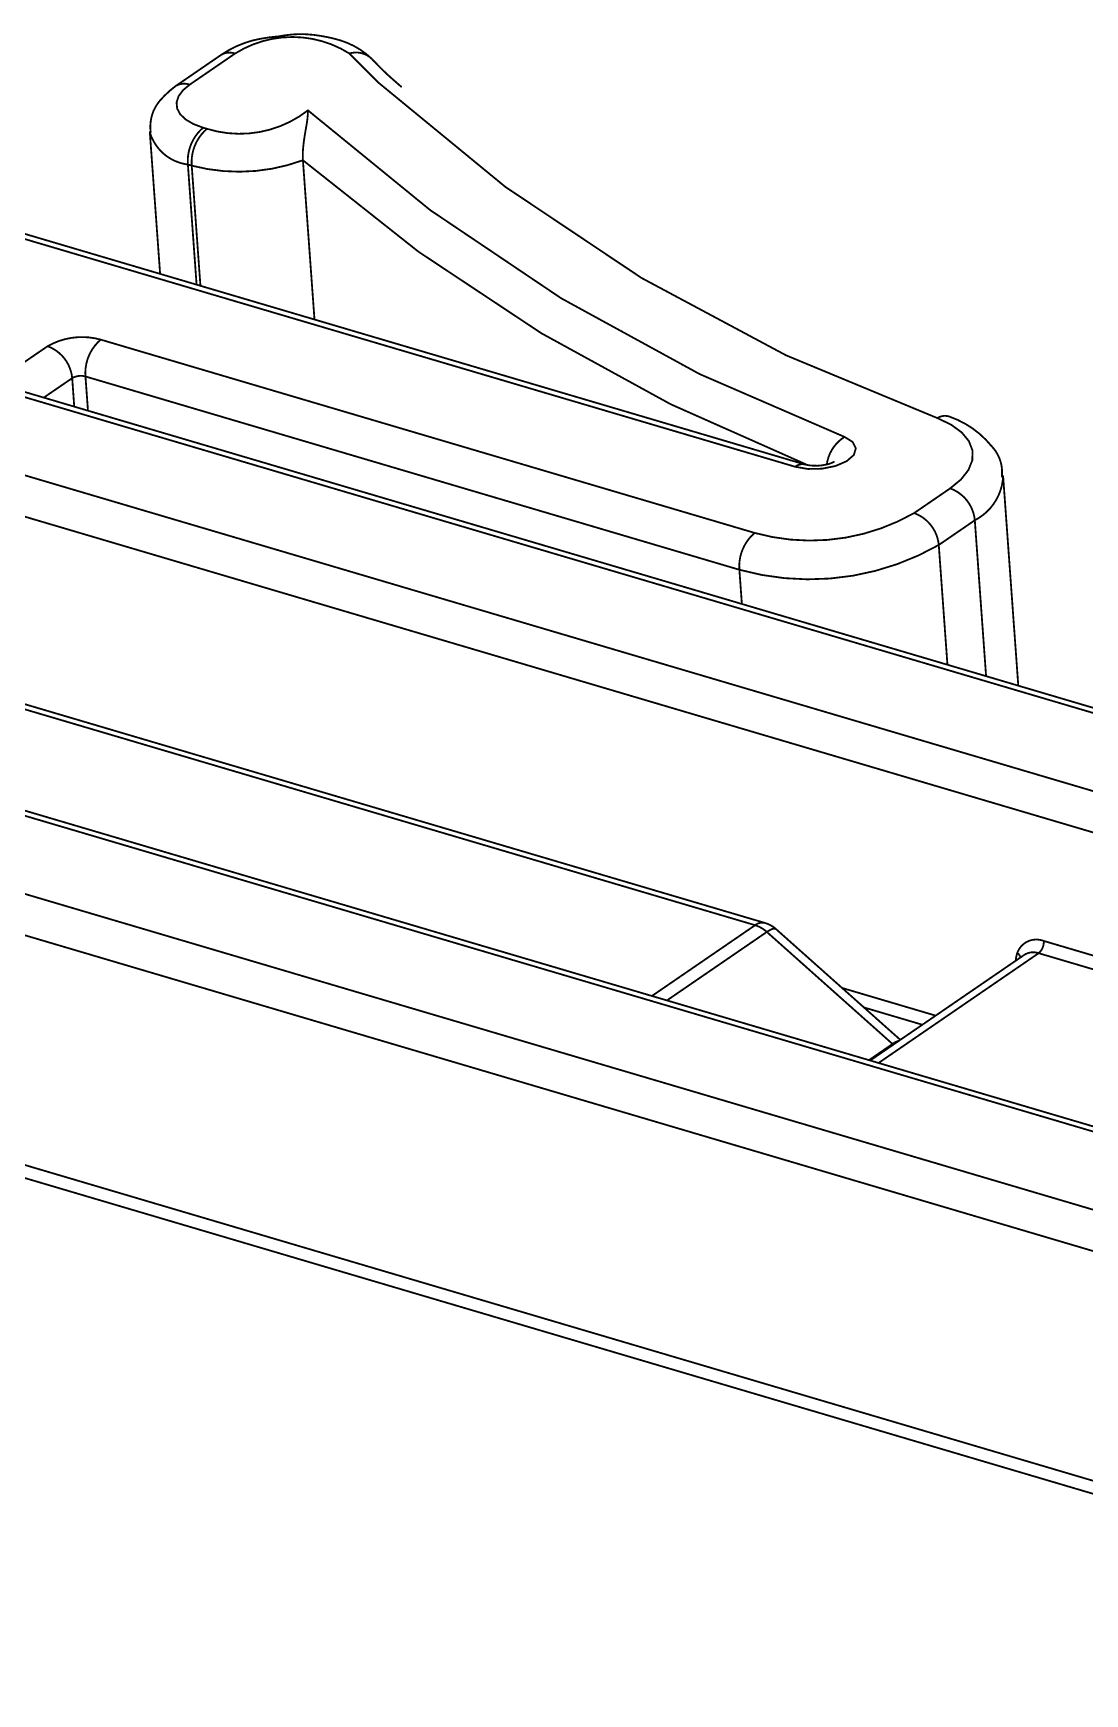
# Model space of a CAD drawing. Header units: inches. Extents: x 0 to 35.2, y -0.7 to 15.9.
# Drawn here: x 33.9239 to 34.214, y 9.4648 to 9.9228 of the extents above; entities that cross this region are included whole.
import ezdxf

# ---------------------------------------------------------------- set-up
doc = ezdxf.new("R2010")
doc.units = ezdxf.units.IN
doc.header["$MEASUREMENT"] = 0
doc.layers.add('Dimensions', color=6, linetype='Continuous')

msp = doc.modelspace()

# ---------------------------------------------------------------- linework, layer by layer
at = {"layer": 'Dimensions'}
for points in [[(33.97565, 9.91677, 0.0005, 0.0005, -0.084559), (33.98448, 9.92083, 0.0005, 0.0005, 0)], [(33.9796, 9.91721, 0.0005, 0.0005, -0.289102), (34.01114, 9.91722, 0.0005, 0.0005, 0)], [(33.98448, 9.92083, 0.0005, 0.0005, -0.039147), (33.9915, 9.92193, 0.0005, 0.0005, 0)], [(33.9915, 9.92193, 0.0005, 0.0005, -0.04268), (33.99742, 9.92257, 0.0005, 0.0005, 0)], [(33.99742, 9.92257, 0.0005, 0.0005, -0.042833), (34.00327, 9.92207, 0.0005, 0.0005, 0)], [(34.00327, 9.92207, 0.0005, 0.0005, -0.033026), (34.0087, 9.92082, 0.0005, 0.0005, 0)], [(34.0087, 9.92082, 0.0005, 0.0005, -0.116462), (34.01733, 9.91573, 0.0005, 0.0005, 0)], [(33.96313, 9.90819, 0.0005, 0.0005, 0), (33.97565, 9.91677, 0.0005, 0.0005, 0)], [(33.96708, 9.90863, 0.0005, 0.0005, 0), (33.9796, 9.91721, 0.0005, 0.0005, 0)], [(33.97565, 9.91677, 0.0005, 0.0005, -0.230521), (33.9796, 9.91721, 0.0005, 0.0005, 0)], [(34.01114, 9.91722, 0.0005, 0.0005, -0.273429), (34.01732, 9.91574, 0.0005, 0.0005, 0)], [(34.01114, 9.91722, 0.0005, 0.0005, 0), (34.01924, 9.9091, 0.0005, 0.0005, 0)], [(34.01733, 9.91573, 0.0005, 0.0005, 0), (34.01882, 9.91417, 0.0005, 0.0005, 0)], [(34.02036, 9.91262, 0.0005, 0.0005, -0.007589), (34.01882, 9.91417, 0.0005, 0.0005, 0)], [(34.02198, 9.91109, 0.0005, 0.0005, -0.008221), (34.02036, 9.91262, 0.0005, 0.0005, 0)], [(33.95873, 9.90406, 0.0005, 0.0005, -0.055451), (33.96313, 9.90819, 0.0005, 0.0005, 0)], [(33.96313, 9.90819, 0.0005, 0.0005, -0.23061), (33.96708, 9.90863, 0.0005, 0.0005, 0)], [(33.964, 9.90542, 0.0005, 0.0005, 0), (33.96522, 9.90708, 0.0005, 0.0005, 0)], [(33.96522, 9.90708, 0.0005, 0.0005, 0), (33.96708, 9.90863, 0.0005, 0.0005, 0)], [(34.17331, 9.81666, 0.0005, 0.0005, -0.098385), (34.01924, 9.9091, 0.0005, 0.0005, 0)], [(34.0254, 9.90808, 0.0005, 0.0005, -0.006296), (34.02198, 9.91109, 0.0005, 0.0005, 0)], [(33.95713, 9.90147, 0.0005, 0.0005, -0.061278), (33.95873, 9.90406, 0.0005, 0.0005, 0)], [(33.96346, 9.90372, 0.0005, 0.0005, 0), (33.964, 9.90542, 0.0005, 0.0005, 0)], [(33.96346, 9.90372, 0.0005, 0.0005, 0), (33.96362, 9.90204, 0.0005, 0.0005, 0)], [(33.95631, 9.89551, 0.0005, 0.0005, -0.130505), (33.95713, 9.90147, 0.0005, 0.0005, 0)], [(33.96362, 9.90204, 0.0005, 0.0005, 0), (33.96448, 9.90044, 0.0005, 0.0005, 0)], [(33.96448, 9.90044, 0.0005, 0.0005, 0), (33.966, 9.899, 0.0005, 0.0005, 0)], [(33.966, 9.899, 0.0005, 0.0005, 0), (33.96813, 9.89776, 0.0005, 0.0005, 0)], [(33.96813, 9.89776, 0.0005, 0.0005, 0), (33.97078, 9.89676, 0.0005, 0.0005, 0)], [(33.99969, 9.90154, 0.0005, 0.0005, -0.245971), (33.97184, 9.89645, 0.0005, 0.0005, 0)], [(33.99969, 9.90154, 0.0005, 0.0005, -0.049229), (33.99929, 9.89744, 0.0005, 0.0005, 0)], [(34.14771, 9.81147, 0.0005, 0.0005, -0.091959), (33.99969, 9.90154, 0.0005, 0.0005, 0)], [(33.96658, 9.8866, 0.0005, 0.0005, -0.298886), (33.95609, 9.89548, 0.0005, 0.0005, 0)], [(33.95609, 9.89546, 0.0005, 0.0005, 0), (33.95892, 9.85644, 0.0005, 0.0005, 0)], [(33.96658, 9.8866, 0.0005, 0.0005, -0.239837), (33.97078, 9.89676, 0.0005, 0.0005, 0)], [(33.96764, 9.88629, 0.0005, 0.0005, -0.239837), (33.97184, 9.89645, 0.0005, 0.0005, 0)], [(33.97078, 9.89676, 0.0005, 0.0005, 0), (33.97184, 9.89645, 0.0005, 0.0005, 0)], [(33.99838, 9.8913, 0.0005, 0.0005, -0.017246), (33.99882, 9.89466, 0.0005, 0.0005, 0)], [(33.99882, 9.89466, 0.0005, 0.0005, 0), (33.99929, 9.89744, 0.0005, 0.0005, 0)], [(33.99831, 9.88778, 0.0005, 0.0005, -0.040623), (33.99838, 9.8913, 0.0005, 0.0005, 0)], [(33.96658, 9.8866, 0.0005, 0.0005, 0), (33.96764, 9.88629, 0.0005, 0.0005, 0)], [(33.96658, 9.8866, 0.0005, 0.0005, 0), (33.96898, 9.85346, 0.0005, 0.0005, 0)], [(33.99831, 9.88778, 0.0005, 0.0005, -0.154011), (33.96764, 9.88629, 0.0005, 0.0005, 0)], [(33.96764, 9.88629, 0.0005, 0.0005, 0), (33.97004, 9.85315, 0.0005, 0.0005, 0)], [(33.99831, 9.88778, 0.0005, 0.0005, 0), (34.0015, 9.84385, 0.0005, 0.0005, 0)], [(34.13694, 9.80396, 0.0005, 0.0005, -0.083988), (33.99831, 9.88778, 0.0005, 0.0005, 0)], [(33.89139, 9.87497, 0.0005, 0.0005, 0), (34.13408, 9.80324, 0.0005, 0.0005, 0)], [(33.89413, 9.87559, 0.0005, 0.0005, 0), (34.13682, 9.80385, 0.0005, 0.0005, 0)], [(33.8725, 9.83837, 0.0005, 0.0005, 0), (34.50087, 9.65263, 0.0005, 0.0005, 0)], [(33.92787, 9.83648, 0.0005, 0.0005, -0.200602), (33.94254, 9.8383, 0.0005, 0.0005, 0)], [(33.93833, 9.82814, 0.0005, 0.0005, -0.239837), (33.94254, 9.8383, 0.0005, 0.0005, 0)], [(33.94254, 9.8383, 0.0005, 0.0005, 0), (34.12291, 9.78499, 0.0005, 0.0005, 0)], [(33.86976, 9.83775, 0.0005, 0.0005, 0), (34.49663, 9.65247, 0.0005, 0.0005, 0)], [(33.91311, 9.82636, 0.0005, 0.0005, 0), (33.92787, 9.83648, 0.0005, 0.0005, 0)], [(33.92787, 9.83648, 0.0005, 0.0005, -0.290623), (33.93467, 9.82768, 0.0005, 0.0005, 0)], [(33.92683, 9.82231, 0.0005, 0.0005, 0), (33.93467, 9.82768, 0.0005, 0.0005, 0)], [(33.93467, 9.82768, 0.0005, 0.0005, -0.200602), (33.93833, 9.82814, 0.0005, 0.0005, 0)], [(33.93467, 9.82768, 0.0005, 0.0005, 0), (33.93523, 9.81982, 0.0005, 0.0005, 0)], [(33.93833, 9.82814, 0.0005, 0.0005, 0), (34.1187, 9.77483, 0.0005, 0.0005, 0)], [(33.93833, 9.82814, 0.0005, 0.0005, 0), (33.93902, 9.81871, 0.0005, 0.0005, 0)], [(33.86248, 9.81835, 0.0005, 0.0005, 0), (34.35301, 9.67336, 0.0005, 0.0005, 0)], [(34.17331, 9.81666, 0.0005, 0.0005, -0.23012), (34.17668, 9.81706, 0.0005, 0.0005, 0)], [(34.17331, 9.81666, 0.0005, 0.0005, 0), (34.17708, 9.81486, 0.0005, 0.0005, 0)], [(34.17668, 9.81706, 0.0005, 0.0005, -0.138751), (34.18824, 9.80895, 0.0005, 0.0005, 0)], [(34.14282, 9.8039, 0.0005, 0.0005, -0.223117), (34.14771, 9.81147, 0.0005, 0.0005, 0)], [(34.14771, 9.81147, 0.0005, 0.0005, 0), (34.14994, 9.81008, 0.0005, 0.0005, 0)], [(34.17708, 9.81486, 0.0005, 0.0005, 0), (34.18001, 9.81272, 0.0005, 0.0005, 0)], [(34.18001, 9.81272, 0.0005, 0.0005, 0), (34.182, 9.81032, 0.0005, 0.0005, 0)], [(33.86457, 9.80633, 0.0005, 0.0005, 0), (34.34481, 9.66438, 0.0005, 0.0005, 0)], [(34.14831, 9.80478, 0.0005, 0.0005, 0), (34.15026, 9.80648, 0.0005, 0.0005, 0)], [(34.14994, 9.81008, 0.0005, 0.0005, 0), (34.15083, 9.80834, 0.0005, 0.0005, 0)], [(34.15026, 9.80648, 0.0005, 0.0005, 0), (34.15083, 9.80834, 0.0005, 0.0005, 0)], [(34.182, 9.81032, 0.0005, 0.0005, 0), (34.183, 9.80773, 0.0005, 0.0005, 0)], [(34.18296, 9.80504, 0.0005, 0.0005, 0), (34.183, 9.80773, 0.0005, 0.0005, 0)], [(34.18824, 9.80895, 0.0005, 0.0005, -0.226122), (34.19109, 9.80053, 0.0005, 0.0005, 0)], [(34.13408, 9.80324, 0.0005, 0.0005, -0.221394), (34.13676, 9.80387, 0.0005, 0.0005, 0)], [(34.13408, 9.80324, 0.0005, 0.0005, 0), (34.1376, 9.80263, 0.0005, 0.0005, 0)], [(34.14257, 9.80382, 0.0005, 0.0005, -0.114335), (34.13682, 9.80385, 0.0005, 0.0005, 0)], [(34.1376, 9.80263, 0.0005, 0.0005, 0), (34.1415, 9.8027, 0.0005, 0.0005, 0)], [(34.1415, 9.8027, 0.0005, 0.0005, 0), (34.14525, 9.80346, 0.0005, 0.0005, 0)], [(34.14476, 9.80459, 0.0005, 0.0005, -0.082246), (34.14257, 9.80382, 0.0005, 0.0005, 0)], [(34.14525, 9.80346, 0.0005, 0.0005, 0), (34.14831, 9.80478, 0.0005, 0.0005, 0)], [(34.17983, 9.79973, 0.0005, 0.0005, 0), (34.18189, 9.80235, 0.0005, 0.0005, 0)], [(34.18189, 9.80235, 0.0005, 0.0005, 0), (34.18296, 9.80504, 0.0005, 0.0005, 0)], [(34.1669, 9.79046, 0.0005, 0.0005, 0), (34.17684, 9.79727, 0.0005, 0.0005, 0)], [(34.17684, 9.79727, 0.0005, 0.0005, 0), (34.17983, 9.79973, 0.0005, 0.0005, 0)], [(34.17684, 9.79727, 0.0005, 0.0005, -0.290623), (34.18364, 9.78848, 0.0005, 0.0005, 0)], [(34.19145, 9.80056, 0.0005, 0.0005, -0.267182), (34.18364, 9.78848, 0.0005, 0.0005, 0)], [(34.19145, 9.80062, 0.0005, 0.0005, 0), (34.19563, 9.74286, 0.0005, 0.0005, 0)], [(34.1669, 9.79046, 0.0005, 0.0005, -0.200602), (34.12291, 9.78499, 0.0005, 0.0005, 0)], [(34.1669, 9.79046, 0.0005, 0.0005, -0.290623), (34.1737, 9.78166, 0.0005, 0.0005, 0)], [(34.1737, 9.78166, 0.0005, 0.0005, 0), (34.18364, 9.78848, 0.0005, 0.0005, 0)], [(34.18364, 9.78848, 0.0005, 0.0005, 0), (34.18675, 9.74548, 0.0005, 0.0005, 0)], [(34.1187, 9.77483, 0.0005, 0.0005, -0.239837), (34.12291, 9.78499, 0.0005, 0.0005, 0)], [(34.1737, 9.78166, 0.0005, 0.0005, -0.200602), (34.1187, 9.77483, 0.0005, 0.0005, 0)], [(34.1737, 9.78166, 0.0005, 0.0005, 0), (34.17609, 9.74863, 0.0005, 0.0005, 0)], [(34.1187, 9.77483, 0.0005, 0.0005, 0), (34.11939, 9.76539, 0.0005, 0.0005, 0)], [(33.84999, 9.7575, 0.0005, 0.0005, 0), (34.12305, 9.67679, 0.0005, 0.0005, 0)], [(33.85272, 9.75811, 0.0005, 0.0005, 0), (34.12579, 9.6774, 0.0005, 0.0005, 0)], [(33.76677, 9.75274, 0.0005, 0.0005, 0), (34.2573, 9.60775, 0.0005, 0.0005, 0)], [(33.77304, 9.75231, 0.0005, 0.0005, 0), (34.26004, 9.60836, 0.0005, 0.0005, 0)], [(33.73012, 9.74202, 0.0005, 0.0005, 0), (34.35698, 9.55673, 0.0005, 0.0005, 0)], [(33.72591, 9.73186, 0.0005, 0.0005, 0), (34.35417, 9.54615, 0.0005, 0.0005, 0)], [(34.09458, 9.65727, 0.0005, 0.0005, 0), (34.12305, 9.67679, 0.0005, 0.0005, 0)], [(34.09872, 9.65604, 0.0005, 0.0005, 0), (34.12627, 9.67493, 0.0005, 0.0005, 0)], [(34.12305, 9.67679, 0.0005, 0.0005, -0.237149), (34.12579, 9.6774, 0.0005, 0.0005, 0)], [(34.12305, 9.67679, 0.0005, 0.0005, -0.109561), (34.12627, 9.67493, 0.0005, 0.0005, 0)], [(34.12579, 9.6774, 0.0005, 0.0005, -0.110559), (34.12879, 9.67573, 0.0005, 0.0005, 0)], [(34.12627, 9.67493, 0.0005, 0.0005, 0), (34.12713, 9.67546, 0.0005, 0.0005, 0)], [(34.12627, 9.67493, 0.0005, 0.0005, 0), (34.16094, 9.64403, 0.0005, 0.0005, 0)], [(34.12713, 9.67546, 0.0005, 0.0005, 0), (34.12786, 9.67578, 0.0005, 0.0005, 0)], [(34.12786, 9.67578, 0.0005, 0.0005, 0), (34.12842, 9.67586, 0.0005, 0.0005, 0)], [(34.12842, 9.67586, 0.0005, 0.0005, 0), (34.12879, 9.67573, 0.0005, 0.0005, 0)], [(34.12879, 9.67573, 0.0005, 0.0005, 0), (34.16309, 9.64517, 0.0005, 0.0005, 0)], [(34.15478, 9.63947, 0.0005, 0.0005, 0), (34.1973, 9.66862, 0.0005, 0.0005, 0)], [(34.15709, 9.63879, 0.0005, 0.0005, 0), (34.20125, 9.66907, 0.0005, 0.0005, 0)], [(34.19493, 9.66699, 0.0005, 0.0005, -0.068947), (34.19534, 9.66911, 0.0005, 0.0005, 0)], [(34.19534, 9.66911, 0.0005, 0.0005, -0.424381), (34.20265, 9.67245, 0.0005, 0.0005, 0)], [(34.19534, 9.66911, 0.0005, 0.0005, -0.165536), (34.19626, 9.66791, 0.0005, 0.0005, 0)], [(34.1973, 9.66862, 0.0005, 0.0005, -0.226432), (34.20125, 9.66907, 0.0005, 0.0005, 0)], [(34.20265, 9.67245, 0.0005, 0.0005, -0.239837), (34.20125, 9.66907, 0.0005, 0.0005, 0)], [(34.20125, 9.66907, 0.0005, 0.0005, 0), (34.30634, 9.638, 0.0005, 0.0005, 0)], [(34.20265, 9.67245, 0.0005, 0.0005, 0), (34.31022, 9.64066, 0.0005, 0.0005, 0)], [(34.14703, 9.65948, 0.0005, 0.0005, 0), (34.17284, 9.65185, 0.0005, 0.0005, 0)], [(34.15306, 9.6541, 0.0005, 0.0005, 0), (34.16917, 9.64934, 0.0005, 0.0005, 0)], [(34.15444, 9.63957, 0.0005, 0.0005, 0), (34.16094, 9.64403, 0.0005, 0.0005, 0)], [(34.16094, 9.64403, 0.0005, 0.0005, -0.099012), (34.16275, 9.64493, 0.0005, 0.0005, 0)], [(34.16094, 9.64403, 0.0005, 0.0005, 0), (34.16115, 9.64384, 0.0005, 0.0005, 0)], [(33.90455, 9.61569, 0.0005, 0.0005, 0), (34.39802, 9.46983, 0.0005, 0.0005, 0)], [(33.90687, 9.61141, 0.0005, 0.0005, 0), (34.40205, 9.46505, 0.0005, 0.0005, 0)]]:
    msp.add_lwpolyline(points, format="xyseb", dxfattribs=at)
for points in [[(33.98436, 9.92083, 0.00025, 0.00025, 1), (33.98461, 9.92083, 0.00025, 0.00025, 1)], [(33.98436, 9.92083, 0.00025, 0.00025, 1), (33.98461, 9.92083, 0.00025, 0.00025, 1)], [(33.99138, 9.92193, 0.00025, 0.00025, 1), (33.99163, 9.92193, 0.00025, 0.00025, 1)], [(33.99138, 9.92193, 0.00025, 0.00025, 1), (33.99163, 9.92193, 0.00025, 0.00025, 1)], [(33.99729, 9.92257, 0.00025, 0.00025, 1), (33.99754, 9.92257, 0.00025, 0.00025, 1)], [(33.99729, 9.92257, 0.00025, 0.00025, 1), (33.99754, 9.92257, 0.00025, 0.00025, 1)], [(34.00314, 9.92207, 0.00025, 0.00025, 1), (34.00339, 9.92207, 0.00025, 0.00025, 1)], [(34.00314, 9.92207, 0.00025, 0.00025, 1), (34.00339, 9.92207, 0.00025, 0.00025, 1)], [(34.00858, 9.92082, 0.00025, 0.00025, 1), (34.00883, 9.92082, 0.00025, 0.00025, 1)], [(34.00858, 9.92082, 0.00025, 0.00025, 1), (34.00883, 9.92082, 0.00025, 0.00025, 1)], [(33.97553, 9.91677, 0.00025, 0.00025, 1), (33.97578, 9.91677, 0.00025, 0.00025, 1)], [(33.97553, 9.91677, 0.00025, 0.00025, 1), (33.97578, 9.91677, 0.00025, 0.00025, 1)], [(33.97553, 9.91677, 0.00025, 0.00025, 1), (33.97578, 9.91677, 0.00025, 0.00025, 1)], [(33.97948, 9.91721, 0.00025, 0.00025, 1), (33.97973, 9.91721, 0.00025, 0.00025, 1)], [(33.97948, 9.91721, 0.00025, 0.00025, 1), (33.97973, 9.91721, 0.00025, 0.00025, 1)], [(33.97948, 9.91721, 0.00025, 0.00025, 1), (33.97973, 9.91721, 0.00025, 0.00025, 1)], [(34.01102, 9.91722, 0.00025, 0.00025, 1), (34.01127, 9.91722, 0.00025, 0.00025, 1)], [(34.01102, 9.91722, 0.00025, 0.00025, 1), (34.01127, 9.91722, 0.00025, 0.00025, 1)], [(34.01102, 9.91722, 0.00025, 0.00025, 1), (34.01127, 9.91722, 0.00025, 0.00025, 1)], [(34.0172, 9.91574, 0.00025, 0.00025, 1), (34.01745, 9.91574, 0.00025, 0.00025, 1)], [(34.01721, 9.91573, 0.00025, 0.00025, 1), (34.01746, 9.91573, 0.00025, 0.00025, 1)], [(34.01721, 9.91573, 0.00025, 0.00025, 1), (34.01746, 9.91573, 0.00025, 0.00025, 1)], [(34.01869, 9.91417, 0.00025, 0.00025, 1), (34.01894, 9.91417, 0.00025, 0.00025, 1)], [(34.01869, 9.91417, 0.00025, 0.00025, 1), (34.01894, 9.91417, 0.00025, 0.00025, 1)], [(34.02023, 9.91262, 0.00025, 0.00025, 1), (34.02048, 9.91262, 0.00025, 0.00025, 1)], [(34.02023, 9.91262, 0.00025, 0.00025, 1), (34.02048, 9.91262, 0.00025, 0.00025, 1)], [(33.96301, 9.90819, 0.00025, 0.00025, 1), (33.96326, 9.90819, 0.00025, 0.00025, 1)], [(33.96301, 9.90819, 0.00025, 0.00025, 1), (33.96326, 9.90819, 0.00025, 0.00025, 1)], [(33.96301, 9.90819, 0.00025, 0.00025, 1), (33.96326, 9.90819, 0.00025, 0.00025, 1)], [(33.9651, 9.90708, 0.00025, 0.00025, 1), (33.96535, 9.90708, 0.00025, 0.00025, 1)], [(33.9651, 9.90708, 0.00025, 0.00025, 1), (33.96535, 9.90708, 0.00025, 0.00025, 1)], [(33.96696, 9.90863, 0.00025, 0.00025, 1), (33.96721, 9.90863, 0.00025, 0.00025, 1)], [(33.96696, 9.90863, 0.00025, 0.00025, 1), (33.96721, 9.90863, 0.00025, 0.00025, 1)], [(33.96696, 9.90863, 0.00025, 0.00025, 1), (33.96721, 9.90863, 0.00025, 0.00025, 1)], [(34.01912, 9.9091, 0.00025, 0.00025, 1), (34.01937, 9.9091, 0.00025, 0.00025, 1)], [(34.01912, 9.9091, 0.00025, 0.00025, 1), (34.01937, 9.9091, 0.00025, 0.00025, 1)], [(34.02185, 9.91109, 0.00025, 0.00025, 1), (34.0221, 9.91109, 0.00025, 0.00025, 1)], [(34.02185, 9.91109, 0.00025, 0.00025, 1), (34.0221, 9.91109, 0.00025, 0.00025, 1)], [(34.02527, 9.90808, 0.00025, 0.00025, 1), (34.02552, 9.90808, 0.00025, 0.00025, 1)], [(33.9586, 9.90406, 0.00025, 0.00025, 1), (33.95885, 9.90406, 0.00025, 0.00025, 1)], [(33.9586, 9.90406, 0.00025, 0.00025, 1), (33.95885, 9.90406, 0.00025, 0.00025, 1)], [(33.96333, 9.90372, 0.00025, 0.00025, 1), (33.96358, 9.90372, 0.00025, 0.00025, 1)], [(33.96333, 9.90372, 0.00025, 0.00025, 1), (33.96358, 9.90372, 0.00025, 0.00025, 1)], [(33.96387, 9.90542, 0.00025, 0.00025, 1), (33.96412, 9.90542, 0.00025, 0.00025, 1)], [(33.96387, 9.90542, 0.00025, 0.00025, 1), (33.96412, 9.90542, 0.00025, 0.00025, 1)], [(33.957, 9.90147, 0.00025, 0.00025, 1), (33.95725, 9.90147, 0.00025, 0.00025, 1)], [(33.957, 9.90147, 0.00025, 0.00025, 1), (33.95725, 9.90147, 0.00025, 0.00025, 1)], [(33.96349, 9.90204, 0.00025, 0.00025, 1), (33.96374, 9.90204, 0.00025, 0.00025, 1)], [(33.96349, 9.90204, 0.00025, 0.00025, 1), (33.96374, 9.90204, 0.00025, 0.00025, 1)], [(33.96435, 9.90044, 0.00025, 0.00025, 1), (33.9646, 9.90044, 0.00025, 0.00025, 1)], [(33.96435, 9.90044, 0.00025, 0.00025, 1), (33.9646, 9.90044, 0.00025, 0.00025, 1)], [(33.96587, 9.899, 0.00025, 0.00025, 1), (33.96612, 9.899, 0.00025, 0.00025, 1)], [(33.96587, 9.899, 0.00025, 0.00025, 1), (33.96612, 9.899, 0.00025, 0.00025, 1)], [(33.968, 9.89776, 0.00025, 0.00025, 1), (33.96825, 9.89776, 0.00025, 0.00025, 1)], [(33.968, 9.89776, 0.00025, 0.00025, 1), (33.96825, 9.89776, 0.00025, 0.00025, 1)], [(33.99956, 9.90154, 0.00025, 0.00025, 1), (33.99981, 9.90154, 0.00025, 0.00025, 1)], [(33.99956, 9.90154, 0.00025, 0.00025, 1), (33.99981, 9.90154, 0.00025, 0.00025, 1)], [(33.99956, 9.90154, 0.00025, 0.00025, 1), (33.99981, 9.90154, 0.00025, 0.00025, 1)], [(33.95596, 9.89548, 0.00025, 0.00025, 1), (33.95621, 9.89548, 0.00025, 0.00025, 1)], [(33.95596, 9.89546, 0.00025, 0.00025, 1), (33.95622, 9.89546, 0.00025, 0.00025, 1)], [(33.95618, 9.89551, 0.00025, 0.00025, 1), (33.95643, 9.89551, 0.00025, 0.00025, 1)], [(33.97066, 9.89676, 0.00025, 0.00025, 1), (33.97091, 9.89676, 0.00025, 0.00025, 1)], [(33.97066, 9.89676, 0.00025, 0.00025, 1), (33.97091, 9.89676, 0.00025, 0.00025, 1)], [(33.97066, 9.89676, 0.00025, 0.00025, 1), (33.97091, 9.89676, 0.00025, 0.00025, 1)], [(33.97172, 9.89645, 0.00025, 0.00025, 1), (33.97197, 9.89645, 0.00025, 0.00025, 1)], [(33.97172, 9.89645, 0.00025, 0.00025, 1), (33.97197, 9.89645, 0.00025, 0.00025, 1)], [(33.97172, 9.89645, 0.00025, 0.00025, 1), (33.97197, 9.89645, 0.00025, 0.00025, 1)], [(33.99869, 9.89466, 0.00025, 0.00025, 1), (33.99894, 9.89466, 0.00025, 0.00025, 1)], [(33.99869, 9.89466, 0.00025, 0.00025, 1), (33.99894, 9.89466, 0.00025, 0.00025, 1)], [(33.99916, 9.89744, 0.00025, 0.00025, 1), (33.99941, 9.89744, 0.00025, 0.00025, 1)], [(33.99916, 9.89744, 0.00025, 0.00025, 1), (33.99941, 9.89744, 0.00025, 0.00025, 1)], [(33.99826, 9.8913, 0.00025, 0.00025, 1), (33.99851, 9.8913, 0.00025, 0.00025, 1)], [(33.99826, 9.8913, 0.00025, 0.00025, 1), (33.99851, 9.8913, 0.00025, 0.00025, 1)], [(33.96645, 9.8866, 0.00025, 0.00025, 1), (33.9667, 9.8866, 0.00025, 0.00025, 1)], [(33.96645, 9.8866, 0.00025, 0.00025, 1), (33.9667, 9.8866, 0.00025, 0.00025, 1)], [(33.96645, 9.8866, 0.00025, 0.00025, 1), (33.9667, 9.8866, 0.00025, 0.00025, 1)], [(33.96645, 9.8866, 0.00025, 0.00025, 1), (33.9667, 9.8866, 0.00025, 0.00025, 1)], [(33.96751, 9.88629, 0.00025, 0.00025, 1), (33.96776, 9.88629, 0.00025, 0.00025, 1)], [(33.96751, 9.88629, 0.00025, 0.00025, 1), (33.96776, 9.88629, 0.00025, 0.00025, 1)], [(33.96751, 9.88629, 0.00025, 0.00025, 1), (33.96776, 9.88629, 0.00025, 0.00025, 1)], [(33.96751, 9.88629, 0.00025, 0.00025, 1), (33.96776, 9.88629, 0.00025, 0.00025, 1)], [(33.99819, 9.88778, 0.00025, 0.00025, 1), (33.99844, 9.88778, 0.00025, 0.00025, 1)], [(33.99819, 9.88778, 0.00025, 0.00025, 1), (33.99844, 9.88778, 0.00025, 0.00025, 1)], [(33.99819, 9.88778, 0.00025, 0.00025, 1), (33.99844, 9.88778, 0.00025, 0.00025, 1)], [(33.99819, 9.88778, 0.00025, 0.00025, 1), (33.99844, 9.88778, 0.00025, 0.00025, 1)], [(33.95879, 9.85644, 0.00025, 0.00025, 1), (33.95904, 9.85644, 0.00025, 0.00025, 1)], [(33.96885, 9.85346, 0.00025, 0.00025, 1), (33.9691, 9.85346, 0.00025, 0.00025, 1)], [(33.96992, 9.85315, 0.00025, 0.00025, 1), (33.97017, 9.85315, 0.00025, 0.00025, 1)], [(34.00137, 9.84385, 0.00025, 0.00025, 1), (34.00162, 9.84385, 0.00025, 0.00025, 1)], [(33.94241, 9.8383, 0.00025, 0.00025, 1), (33.94266, 9.8383, 0.00025, 0.00025, 1)], [(33.94241, 9.8383, 0.00025, 0.00025, 1), (33.94266, 9.8383, 0.00025, 0.00025, 1)], [(33.94241, 9.8383, 0.00025, 0.00025, 1), (33.94266, 9.8383, 0.00025, 0.00025, 1)], [(33.92775, 9.83648, 0.00025, 0.00025, 1), (33.928, 9.83648, 0.00025, 0.00025, 1)], [(33.92775, 9.83648, 0.00025, 0.00025, 1), (33.928, 9.83648, 0.00025, 0.00025, 1)], [(33.92775, 9.83648, 0.00025, 0.00025, 1), (33.928, 9.83648, 0.00025, 0.00025, 1)], [(33.93454, 9.82768, 0.00025, 0.00025, 1), (33.93479, 9.82768, 0.00025, 0.00025, 1)], [(33.93454, 9.82768, 0.00025, 0.00025, 1), (33.93479, 9.82768, 0.00025, 0.00025, 1)], [(33.93454, 9.82768, 0.00025, 0.00025, 1), (33.93479, 9.82768, 0.00025, 0.00025, 1)], [(33.93454, 9.82768, 0.00025, 0.00025, 1), (33.93479, 9.82768, 0.00025, 0.00025, 1)], [(33.93821, 9.82814, 0.00025, 0.00025, 1), (33.93846, 9.82814, 0.00025, 0.00025, 1)], [(33.93821, 9.82814, 0.00025, 0.00025, 1), (33.93846, 9.82814, 0.00025, 0.00025, 1)], [(33.93821, 9.82814, 0.00025, 0.00025, 1), (33.93846, 9.82814, 0.00025, 0.00025, 1)], [(33.93821, 9.82814, 0.00025, 0.00025, 1), (33.93846, 9.82814, 0.00025, 0.00025, 1)], [(33.9267, 9.82231, 0.00025, 0.00025, 1), (33.92695, 9.82231, 0.00025, 0.00025, 1)], [(33.93511, 9.81982, 0.00025, 0.00025, 1), (33.93536, 9.81982, 0.00025, 0.00025, 1)], [(33.93889, 9.81871, 0.00025, 0.00025, 1), (33.93914, 9.81871, 0.00025, 0.00025, 1)], [(34.17319, 9.81666, 0.00025, 0.00025, 1), (34.17344, 9.81666, 0.00025, 0.00025, 1)], [(34.17319, 9.81666, 0.00025, 0.00025, 1), (34.17344, 9.81666, 0.00025, 0.00025, 1)], [(34.17319, 9.81666, 0.00025, 0.00025, 1), (34.17344, 9.81666, 0.00025, 0.00025, 1)], [(34.17656, 9.81706, 0.00025, 0.00025, 1), (34.17681, 9.81706, 0.00025, 0.00025, 1)], [(34.17656, 9.81706, 0.00025, 0.00025, 1), (34.17681, 9.81706, 0.00025, 0.00025, 1)], [(34.14758, 9.81147, 0.00025, 0.00025, 1), (34.14783, 9.81147, 0.00025, 0.00025, 1)], [(34.14758, 9.81147, 0.00025, 0.00025, 1), (34.14783, 9.81147, 0.00025, 0.00025, 1)], [(34.14758, 9.81147, 0.00025, 0.00025, 1), (34.14783, 9.81147, 0.00025, 0.00025, 1)], [(34.17695, 9.81486, 0.00025, 0.00025, 1), (34.1772, 9.81486, 0.00025, 0.00025, 1)], [(34.17695, 9.81486, 0.00025, 0.00025, 1), (34.1772, 9.81486, 0.00025, 0.00025, 1)], [(34.17988, 9.81272, 0.00025, 0.00025, 1), (34.18013, 9.81272, 0.00025, 0.00025, 1)], [(34.17988, 9.81272, 0.00025, 0.00025, 1), (34.18013, 9.81272, 0.00025, 0.00025, 1)], [(34.14981, 9.81008, 0.00025, 0.00025, 1), (34.15006, 9.81008, 0.00025, 0.00025, 1)], [(34.14981, 9.81008, 0.00025, 0.00025, 1), (34.15006, 9.81008, 0.00025, 0.00025, 1)], [(34.15013, 9.80648, 0.00025, 0.00025, 1), (34.15038, 9.80648, 0.00025, 0.00025, 1)], [(34.15013, 9.80648, 0.00025, 0.00025, 1), (34.15038, 9.80648, 0.00025, 0.00025, 1)], [(34.1507, 9.80834, 0.00025, 0.00025, 1), (34.15095, 9.80834, 0.00025, 0.00025, 1)], [(34.1507, 9.80834, 0.00025, 0.00025, 1), (34.15095, 9.80834, 0.00025, 0.00025, 1)], [(34.18187, 9.81032, 0.00025, 0.00025, 1), (34.18212, 9.81032, 0.00025, 0.00025, 1)], [(34.18187, 9.81032, 0.00025, 0.00025, 1), (34.18212, 9.81032, 0.00025, 0.00025, 1)], [(34.18287, 9.80773, 0.00025, 0.00025, 1), (34.18312, 9.80773, 0.00025, 0.00025, 1)], [(34.18287, 9.80773, 0.00025, 0.00025, 1), (34.18312, 9.80773, 0.00025, 0.00025, 1)], [(34.18811, 9.80895, 0.00025, 0.00025, 1), (34.18836, 9.80895, 0.00025, 0.00025, 1)], [(34.18811, 9.80895, 0.00025, 0.00025, 1), (34.18836, 9.80895, 0.00025, 0.00025, 1)], [(34.13396, 9.80324, 0.00025, 0.00025, 1), (34.13421, 9.80324, 0.00025, 0.00025, 1)], [(34.13396, 9.80324, 0.00025, 0.00025, 1), (34.13421, 9.80324, 0.00025, 0.00025, 1)], [(34.13396, 9.80324, 0.00025, 0.00025, 1), (34.13421, 9.80324, 0.00025, 0.00025, 1)], [(34.13664, 9.80387, 0.00025, 0.00025, 1), (34.13689, 9.80387, 0.00025, 0.00025, 1)], [(34.13669, 9.80385, 0.00025, 0.00025, 1), (34.13694, 9.80385, 0.00025, 0.00025, 1)], [(34.13669, 9.80385, 0.00025, 0.00025, 1), (34.13694, 9.80385, 0.00025, 0.00025, 1)], [(34.13682, 9.80396, 0.00025, 0.00025, 1), (34.13707, 9.80396, 0.00025, 0.00025, 1)], [(34.13748, 9.80263, 0.00025, 0.00025, 1), (34.13773, 9.80263, 0.00025, 0.00025, 1)], [(34.13748, 9.80263, 0.00025, 0.00025, 1), (34.13773, 9.80263, 0.00025, 0.00025, 1)], [(34.14138, 9.8027, 0.00025, 0.00025, 1), (34.14163, 9.8027, 0.00025, 0.00025, 1)], [(34.14138, 9.8027, 0.00025, 0.00025, 1), (34.14163, 9.8027, 0.00025, 0.00025, 1)], [(34.14244, 9.80382, 0.00025, 0.00025, 1), (34.14269, 9.80382, 0.00025, 0.00025, 1)], [(34.14244, 9.80382, 0.00025, 0.00025, 1), (34.14269, 9.80382, 0.00025, 0.00025, 1)], [(34.14269, 9.8039, 0.00025, 0.00025, 1), (34.14294, 9.8039, 0.00025, 0.00025, 1)], [(34.14464, 9.80459, 0.00025, 0.00025, 1), (34.14489, 9.80459, 0.00025, 0.00025, 1)], [(34.14512, 9.80346, 0.00025, 0.00025, 1), (34.14537, 9.80346, 0.00025, 0.00025, 1)], [(34.14512, 9.80346, 0.00025, 0.00025, 1), (34.14537, 9.80346, 0.00025, 0.00025, 1)], [(34.14818, 9.80478, 0.00025, 0.00025, 1), (34.14843, 9.80478, 0.00025, 0.00025, 1)], [(34.14818, 9.80478, 0.00025, 0.00025, 1), (34.14843, 9.80478, 0.00025, 0.00025, 1)], [(34.18177, 9.80235, 0.00025, 0.00025, 1), (34.18202, 9.80235, 0.00025, 0.00025, 1)], [(34.18177, 9.80235, 0.00025, 0.00025, 1), (34.18202, 9.80235, 0.00025, 0.00025, 1)], [(34.18283, 9.80504, 0.00025, 0.00025, 1), (34.18308, 9.80504, 0.00025, 0.00025, 1)], [(34.18283, 9.80504, 0.00025, 0.00025, 1), (34.18308, 9.80504, 0.00025, 0.00025, 1)], [(34.17672, 9.79727, 0.00025, 0.00025, 1), (34.17697, 9.79727, 0.00025, 0.00025, 1)], [(34.17672, 9.79727, 0.00025, 0.00025, 1), (34.17697, 9.79727, 0.00025, 0.00025, 1)], [(34.17672, 9.79727, 0.00025, 0.00025, 1), (34.17697, 9.79727, 0.00025, 0.00025, 1)], [(34.17971, 9.79973, 0.00025, 0.00025, 1), (34.17996, 9.79973, 0.00025, 0.00025, 1)], [(34.17971, 9.79973, 0.00025, 0.00025, 1), (34.17996, 9.79973, 0.00025, 0.00025, 1)], [(34.19096, 9.80053, 0.00025, 0.00025, 1), (34.19121, 9.80053, 0.00025, 0.00025, 1)], [(34.19132, 9.80062, 0.00025, 0.00025, 1), (34.19157, 9.80062, 0.00025, 0.00025, 1)], [(34.19132, 9.80056, 0.00025, 0.00025, 1), (34.19157, 9.80056, 0.00025, 0.00025, 1)], [(34.16678, 9.79046, 0.00025, 0.00025, 1), (34.16703, 9.79046, 0.00025, 0.00025, 1)], [(34.16678, 9.79046, 0.00025, 0.00025, 1), (34.16703, 9.79046, 0.00025, 0.00025, 1)], [(34.16678, 9.79046, 0.00025, 0.00025, 1), (34.16703, 9.79046, 0.00025, 0.00025, 1)], [(34.18351, 9.78848, 0.00025, 0.00025, 1), (34.18376, 9.78848, 0.00025, 0.00025, 1)], [(34.18351, 9.78848, 0.00025, 0.00025, 1), (34.18376, 9.78848, 0.00025, 0.00025, 1)], [(34.18351, 9.78848, 0.00025, 0.00025, 1), (34.18376, 9.78848, 0.00025, 0.00025, 1)], [(34.18351, 9.78848, 0.00025, 0.00025, 1), (34.18376, 9.78848, 0.00025, 0.00025, 1)], [(34.12278, 9.78499, 0.00025, 0.00025, 1), (34.12303, 9.78499, 0.00025, 0.00025, 1)], [(34.12278, 9.78499, 0.00025, 0.00025, 1), (34.12303, 9.78499, 0.00025, 0.00025, 1)], [(34.12278, 9.78499, 0.00025, 0.00025, 1), (34.12303, 9.78499, 0.00025, 0.00025, 1)], [(34.17357, 9.78166, 0.00025, 0.00025, 1), (34.17382, 9.78166, 0.00025, 0.00025, 1)], [(34.17357, 9.78166, 0.00025, 0.00025, 1), (34.17382, 9.78166, 0.00025, 0.00025, 1)], [(34.17357, 9.78166, 0.00025, 0.00025, 1), (34.17382, 9.78166, 0.00025, 0.00025, 1)], [(34.17357, 9.78166, 0.00025, 0.00025, 1), (34.17382, 9.78166, 0.00025, 0.00025, 1)], [(34.11858, 9.77483, 0.00025, 0.00025, 1), (34.11883, 9.77483, 0.00025, 0.00025, 1)], [(34.11858, 9.77483, 0.00025, 0.00025, 1), (34.11883, 9.77483, 0.00025, 0.00025, 1)], [(34.11858, 9.77483, 0.00025, 0.00025, 1), (34.11883, 9.77483, 0.00025, 0.00025, 1)], [(34.11858, 9.77483, 0.00025, 0.00025, 1), (34.11883, 9.77483, 0.00025, 0.00025, 1)], [(34.11926, 9.76539, 0.00025, 0.00025, 1), (34.11951, 9.76539, 0.00025, 0.00025, 1)], [(34.17597, 9.74863, 0.00025, 0.00025, 1), (34.17622, 9.74863, 0.00025, 0.00025, 1)], [(34.18663, 9.74548, 0.00025, 0.00025, 1), (34.18688, 9.74548, 0.00025, 0.00025, 1)], [(34.19551, 9.74286, 0.00025, 0.00025, 1), (34.19576, 9.74286, 0.00025, 0.00025, 1)], [(34.12293, 9.67679, 0.00025, 0.00025, 1), (34.12318, 9.67679, 0.00025, 0.00025, 1)], [(34.12293, 9.67679, 0.00025, 0.00025, 1), (34.12318, 9.67679, 0.00025, 0.00025, 1)], [(34.12293, 9.67679, 0.00025, 0.00025, 1), (34.12318, 9.67679, 0.00025, 0.00025, 1)], [(34.12293, 9.67679, 0.00025, 0.00025, 1), (34.12318, 9.67679, 0.00025, 0.00025, 1)], [(34.12566, 9.6774, 0.00025, 0.00025, 1), (34.12591, 9.6774, 0.00025, 0.00025, 1)], [(34.12566, 9.6774, 0.00025, 0.00025, 1), (34.12591, 9.6774, 0.00025, 0.00025, 1)], [(34.12566, 9.6774, 0.00025, 0.00025, 1), (34.12591, 9.6774, 0.00025, 0.00025, 1)], [(34.12614, 9.67493, 0.00025, 0.00025, 1), (34.12639, 9.67493, 0.00025, 0.00025, 1)], [(34.12614, 9.67493, 0.00025, 0.00025, 1), (34.12639, 9.67493, 0.00025, 0.00025, 1)], [(34.12614, 9.67493, 0.00025, 0.00025, 1), (34.12639, 9.67493, 0.00025, 0.00025, 1)], [(34.12614, 9.67493, 0.00025, 0.00025, 1), (34.12639, 9.67493, 0.00025, 0.00025, 1)], [(34.12701, 9.67546, 0.00025, 0.00025, 1), (34.12726, 9.67546, 0.00025, 0.00025, 1)], [(34.12701, 9.67546, 0.00025, 0.00025, 1), (34.12726, 9.67546, 0.00025, 0.00025, 1)], [(34.12774, 9.67578, 0.00025, 0.00025, 1), (34.12799, 9.67578, 0.00025, 0.00025, 1)], [(34.12774, 9.67578, 0.00025, 0.00025, 1), (34.12799, 9.67578, 0.00025, 0.00025, 1)], [(34.1283, 9.67586, 0.00025, 0.00025, 1), (34.12855, 9.67586, 0.00025, 0.00025, 1)], [(34.1283, 9.67586, 0.00025, 0.00025, 1), (34.12855, 9.67586, 0.00025, 0.00025, 1)], [(34.12867, 9.67573, 0.00025, 0.00025, 1), (34.12892, 9.67573, 0.00025, 0.00025, 1)], [(34.12867, 9.67573, 0.00025, 0.00025, 1), (34.12892, 9.67573, 0.00025, 0.00025, 1)], [(34.12867, 9.67573, 0.00025, 0.00025, 1), (34.12892, 9.67573, 0.00025, 0.00025, 1)], [(34.19522, 9.66911, 0.00025, 0.00025, 1), (34.19547, 9.66911, 0.00025, 0.00025, 1)], [(34.19522, 9.66911, 0.00025, 0.00025, 1), (34.19547, 9.66911, 0.00025, 0.00025, 1)], [(34.19522, 9.66911, 0.00025, 0.00025, 1), (34.19547, 9.66911, 0.00025, 0.00025, 1)], [(34.19718, 9.66862, 0.00025, 0.00025, 1), (34.19743, 9.66862, 0.00025, 0.00025, 1)], [(34.19718, 9.66862, 0.00025, 0.00025, 1), (34.19743, 9.66862, 0.00025, 0.00025, 1)], [(34.20113, 9.66907, 0.00025, 0.00025, 1), (34.20138, 9.66907, 0.00025, 0.00025, 1)], [(34.20113, 9.66907, 0.00025, 0.00025, 1), (34.20138, 9.66907, 0.00025, 0.00025, 1)], [(34.20113, 9.66907, 0.00025, 0.00025, 1), (34.20138, 9.66907, 0.00025, 0.00025, 1)], [(34.20113, 9.66907, 0.00025, 0.00025, 1), (34.20138, 9.66907, 0.00025, 0.00025, 1)], [(34.20253, 9.67245, 0.00025, 0.00025, 1), (34.20278, 9.67245, 0.00025, 0.00025, 1)], [(34.20253, 9.67245, 0.00025, 0.00025, 1), (34.20278, 9.67245, 0.00025, 0.00025, 1)], [(34.20253, 9.67245, 0.00025, 0.00025, 1), (34.20278, 9.67245, 0.00025, 0.00025, 1)], [(34.1948, 9.66699, 0.00025, 0.00025, 1), (34.19505, 9.66699, 0.00025, 0.00025, 1)], [(34.19613, 9.66791, 0.00025, 0.00025, 1), (34.19638, 9.66791, 0.00025, 0.00025, 1)], [(34.14691, 9.65948, 0.00025, 0.00025, 1), (34.14716, 9.65948, 0.00025, 0.00025, 1)], [(34.09445, 9.65727, 0.00025, 0.00025, 1), (34.0947, 9.65727, 0.00025, 0.00025, 1)], [(34.09859, 9.65604, 0.00025, 0.00025, 1), (34.09884, 9.65604, 0.00025, 0.00025, 1)], [(34.15294, 9.6541, 0.00025, 0.00025, 1), (34.15319, 9.6541, 0.00025, 0.00025, 1)], [(34.17271, 9.65185, 0.00025, 0.00025, 1), (34.17296, 9.65185, 0.00025, 0.00025, 1)], [(34.16905, 9.64934, 0.00025, 0.00025, 1), (34.1693, 9.64934, 0.00025, 0.00025, 1)], [(34.16082, 9.64403, 0.00025, 0.00025, 1), (34.16107, 9.64403, 0.00025, 0.00025, 1)], [(34.16082, 9.64403, 0.00025, 0.00025, 1), (34.16107, 9.64403, 0.00025, 0.00025, 1)], [(34.16082, 9.64403, 0.00025, 0.00025, 1), (34.16107, 9.64403, 0.00025, 0.00025, 1)], [(34.16082, 9.64403, 0.00025, 0.00025, 1), (34.16107, 9.64403, 0.00025, 0.00025, 1)], [(34.16102, 9.64384, 0.00025, 0.00025, 1), (34.16127, 9.64384, 0.00025, 0.00025, 1)], [(34.16262, 9.64493, 0.00025, 0.00025, 1), (34.16287, 9.64493, 0.00025, 0.00025, 1)], [(34.16296, 9.64517, 0.00025, 0.00025, 1), (34.16321, 9.64517, 0.00025, 0.00025, 1)], [(34.15432, 9.63957, 0.00025, 0.00025, 1), (34.15457, 9.63957, 0.00025, 0.00025, 1)], [(34.15465, 9.63947, 0.00025, 0.00025, 1), (34.1549, 9.63947, 0.00025, 0.00025, 1)], [(34.15696, 9.63879, 0.00025, 0.00025, 1), (34.15721, 9.63879, 0.00025, 0.00025, 1)]]:
    msp.add_lwpolyline(points, format="xyseb", close=True, dxfattribs=at)

doc.saveas('drawing.dxf')
